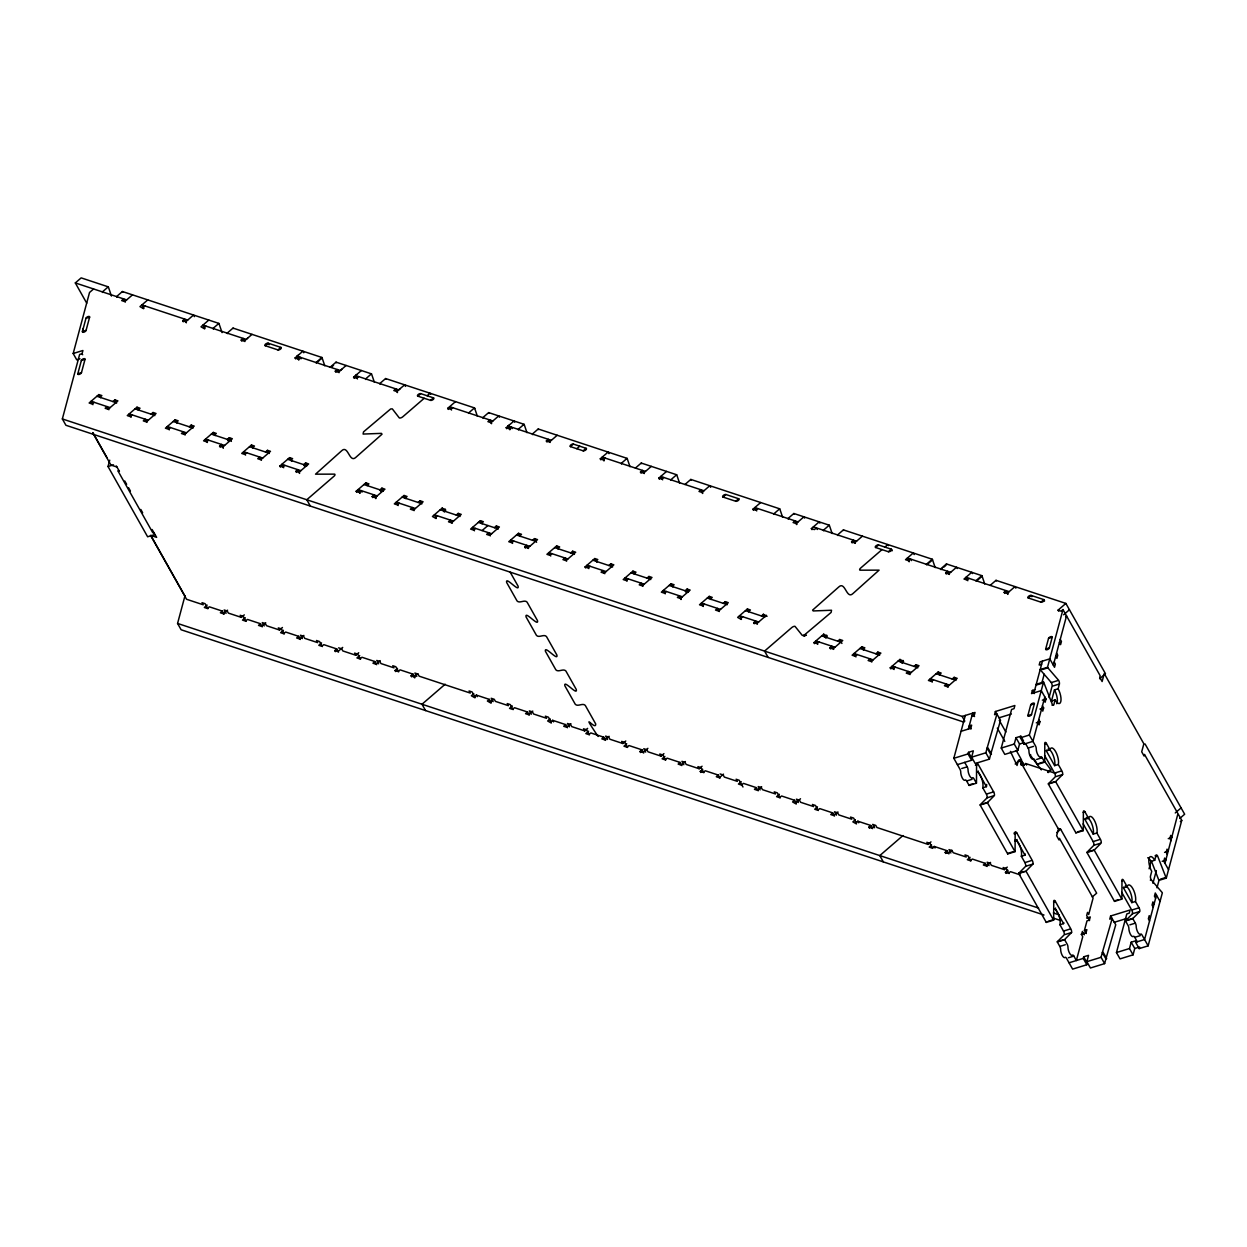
<?xml version="1.0" encoding="UTF-8"?>
<svg xmlns="http://www.w3.org/2000/svg" width="1247" height="1247" viewBox="0 0 1247 1247"><rect width="100%" height="100%" fill="white"/><g stroke="black" fill="none" stroke-linecap="round" stroke-linejoin="round"><path stroke-width="1.5" d="M975.668 764.224L976.572 763.943L976.495 782.648A2.743 1.013 72.9 0 1 976.432 783.194L969.122 785.439L966.612 780.996A2.743 1.013 72.9 0 0 965.209 780.061A5.487 2.026 72.9 0 1 962.403 778.206A5.487 2.026 72.9 0 1 960.736 772.111A2.743 1.013 72.9 0 0 959.894 769.072L953.83 758.301L965.318 715.435M1014.247 832.7L1015.167 832.419L1015.089 851.124A2.743 1.013 72.9 0 1 1015.011 851.67L1007.701 853.93L980.142 805.016A2.743 1.013 72.9 0 1 980.313 804.642L987.094 797.815L993.485 795.835M1025.611 743.602L1028.12 748.06A2.743 1.013 72.9 0 1 1028.946 751.099A5.487 2.026 72.9 0 0 1030.63 757.194A5.487 2.026 72.9 0 0 1033.436 759.049A2.743 1.013 72.9 0 1 1034.839 759.984L1037.333 764.427L1044.643 762.182A2.743 1.013 72.9 0 0 1044.721 761.636L1044.799 742.916A2.743 1.013 72.9 0 1 1046.404 743.446L1049.974 749.759A9.602 3.554 72.9 0 1 1055.617 751.582A9.602 3.554 72.9 0 1 1058.298 764.52L1061.852 770.849A2.743 1.013 72.9 0 1 1062.615 774.543L1055.85 781.386A2.743 1.013 72.9 0 0 1055.679 781.744L1048.368 784.004L1075.927 832.902L1083.238 830.658A2.743 1.013 72.9 0 0 1083.3 830.112L1083.378 811.392A2.743 1.013 72.9 0 1 1084.999 811.922L1088.553 818.25A9.602 3.554 72.9 0 1 1094.211 820.058A9.602 3.554 72.9 0 1 1096.877 832.996L1100.431 839.325A2.743 1.013 72.9 0 1 1101.195 843.019L1094.43 849.862A2.743 1.013 72.9 0 0 1094.258 850.22L1086.948 852.48L1114.506 901.378L1121.817 899.134A2.743 1.013 72.9 0 0 1121.895 898.588L1121.973 879.883A2.743 1.013 72.9 0 1 1123.578 880.398L1127.148 886.726A9.602 3.554 72.9 0 1 1132.79 888.55A9.602 3.554 72.9 0 1 1135.456 901.487L1139.025 907.8A2.743 1.013 72.9 0 1 1139.789 911.495L1133.009 918.338A2.743 1.013 72.9 0 0 1132.837 918.696L1125.542 920.956L1128.036 925.399A2.743 1.013 72.9 0 1 1128.816 927.737L1128.987 929.872A5.487 2.026 72.9 0 0 1132.79 936.637L1133.632 936.279A2.743 1.013 72.9 0 1 1134.754 937.323L1137.264 941.781M1015.307 839.745A9.602 3.554 72.9 0 1 1020.155 846.588A9.602 3.554 72.9 0 1 1021.34 856.268L1024.909 862.597A2.743 1.013 72.9 0 1 1025.673 866.291L1018.908 873.134A2.743 1.013 72.9 0 0 1018.737 873.492L1046.295 922.406L1053.606 920.146A2.743 1.013 72.9 0 0 1053.668 919.6L1053.746 900.895A2.743 1.013 72.9 0 1 1055.367 901.41L1070.799 928.828A2.743 1.013 72.9 0 1 1071.563 932.522L1064.798 939.35A2.743 1.013 72.9 0 0 1064.626 939.724L1057.316 941.968L1059.825 946.426A2.743 1.013 72.9 0 1 1060.605 948.749L1060.761 950.9A5.487 2.026 72.9 0 0 1064.579 957.665L1065.421 957.291A2.743 1.013 72.9 0 1 1066.544 958.351L1072.607 969.122L1086.823 964.742L1087.244 963.152L1083.69 956.823L1088.553 955.327L1086.854 961.671L1090.424 967.999L1104.624 963.619L1105.902 958.849L1102.348 952.537L1112.199 918.431L1109.752 919.179L1110.609 915.999L1130.094 909.998L1129.252 913.178L1126.805 913.926L1116.455 952.552L1120.024 958.881L1133.055 954.859L1134.754 948.515L1131.2 942.186L1136.064 940.69L1135.643 942.28L1139.197 948.593L1148.144 945.849L1162.344 892.852A2.743 1.013 72.9 0 0 1161.986 892.322L1151.23 879.821A2.743 1.013 72.9 0 1 1150.467 876.127L1151.729 871.357A9.602 3.554 72.9 0 1 1149.064 858.435A9.602 3.554 72.9 0 1 1154.722 860.243L1155.985 855.489A2.743 1.013 72.9 0 1 1157.606 856.003L1165.961 877.452A2.743 1.013 72.9 0 0 1166.288 878.106L1158.977 880.366A2.743 1.013 72.9 0 1 1158.65 879.696L1151.682 861.833M79.995 358.824L76.737 359.837L73.183 353.509L89.535 292.468L93.587 288.961M85.965 318.297L82.427 331.531A2.058 0.966 -29.4 0 0 83.923 332.17A2.058 0.966 -29.4 0 0 86.074 330.408L89.613 317.174A2.058 0.966 -29.4 0 0 88.101 316.551A2.058 0.966 -29.4 0 0 85.965 318.312L89.613 317.174M83.3 328.226L82.427 331.531L86.074 330.408M963.869 722.122L65.92 425.274L62.35 418.945L79.637 354.429L82.068 353.68L82.926 350.501L73.183 353.509M77.813 373.741L81.367 360.508A2.058 0.966 -29.4 0 1 83.502 358.762A2.058 0.966 -29.4 0 1 85.014 359.385L81.476 372.619A2.058 0.966 -29.4 0 1 79.325 374.365A2.058 0.966 -29.4 0 1 77.813 373.741L81.476 372.619M154.924 534.527L147.629 536.787L108.021 466.518L109.736 460.159M1044.004 915.017L181.127 629.766L177.573 623.438L184.977 595.785M968.373 729.059L972.629 713.19L974.531 716.557M957.384 764.629L971.6 760.249L968.046 753.921L968.467 752.331L973.346 750.834L971.631 757.178L975.201 763.507L989.417 759.127L990.695 754.373L987.125 748.044L996.977 713.939L994.545 714.687L995.387 711.507L1014.887 705.506L1014.029 708.686L1011.598 709.434L1001.247 748.06L1004.801 754.388L1017.833 750.367L1019.532 744.023L1015.978 737.694L1020.841 736.198L1023.522 740.936M971.6 760.249L972.037 758.659L968.467 752.331M989.417 759.127L985.847 752.798L987.125 748.044M990.695 754.373L1000.546 720.267L995.387 711.507M1017.833 750.367L1014.279 744.054L1015.978 737.694M1034.807 689.685L1032.36 690.433L1031.518 693.613L1041.261 690.604L1046.015 699.037L1045.157 702.217L1043.973 700.113M1044.83 696.933L1032.921 741.357L1023.99 744.116L1020.42 737.788L1020.841 736.198M1027.887 715.513L1030.708 704.929A2.058 0.966 -29.4 0 1 1032.859 703.183A2.058 0.966 -29.4 0 1 1034.371 703.807L1031.534 714.391A2.058 0.966 -29.4 0 1 1029.383 716.152A2.058 0.966 -29.4 0 1 1027.887 715.513L1031.534 714.391M1033.95 692.864L1042.461 661.113M1045.687 649.032L1048.524 638.448A2.058 0.966 -29.4 0 1 1050.675 636.703A2.058 0.966 -29.4 0 1 1052.187 637.326L1049.351 647.91A2.058 0.966 -29.4 0 1 1047.199 649.671A2.058 0.966 -29.4 0 1 1045.687 649.032L1049.351 647.91M1018.378 760.483L1017.038 765.471L1010.413 751.364M1023.99 744.116L1024.411 742.526L1019.532 744.023M1041.759 683.309L1044.191 674.237M1044.643 762.182L1042.149 757.724A2.743 1.013 72.9 0 0 1040.746 756.804A5.487 2.026 72.9 0 1 1037.94 754.934A5.487 2.026 72.9 0 1 1036.257 748.855A2.743 1.013 72.9 0 0 1035.431 745.8L1029.352 735.029L1043.552 682.031L1036.241 684.291A2.743 1.013 72.9 0 1 1036.569 684.962L1042.056 683.278M1051.86 701.671A9.602 3.554 72.9 0 1 1051.47 701.032L1055.133 699.894A9.602 3.554 72.9 0 0 1060.776 701.718A9.602 3.554 72.9 0 0 1058.111 688.796L1059.389 684.026A2.743 1.013 72.9 0 0 1058.625 680.332L1047.87 667.831A2.743 1.013 72.9 0 1 1047.511 667.301L1062.974 609.565L1100.166 675.734L1099.745 677.324L1102.114 681.532L1104.25 673.536L1143.858 743.804L1141.706 751.801L1144.076 756.025L1144.512 754.435L1181.751 820.386L1166.288 878.106M1053.325 665.181L1066.544 615.893L1065.624 616.688M1038.751 719.597L1039.936 721.701L1039.094 724.881L1037.894 722.761M1042.445 705.833L1043.63 707.937L1042.773 711.117L1041.588 709.013M1049.054 697.541L1052.078 686.271A2.743 1.013 72.9 0 0 1051.315 682.577L1040.559 670.091A2.743 1.013 72.9 0 1 1040.201 669.545L1047.511 667.301M1051.47 701.032L1054.448 689.918L1058.111 688.796M1055.133 699.894L1053.855 704.664A2.743 1.013 72.9 0 1 1052.234 704.15L1043.879 682.701A2.743 1.013 72.9 0 0 1043.552 682.031M1086.215 933.535L1084.438 930.371L1086.994 920.847L1089.426 920.099L1090.283 916.919L1086.589 918.057M1086.823 964.742L1083.253 958.413L1083.69 956.823M1104.624 963.619L1101.07 957.291L1102.348 952.537M1105.902 958.849L1115.753 924.744L1110.609 915.999M1149.079 868.785L1151.059 861.381L1154.722 860.243M1133.055 954.859L1129.486 948.531L1131.2 942.186M1152.929 883.297L1156.343 870.593M1139.197 948.593L1139.633 947.003L1134.754 948.515M1156.982 887.802L1158.931 880.538M1156.483 895.097L1144.575 939.521L1135.643 942.28M1164.979 863.345L1177.729 814.447M980.142 805.016L987.453 802.756A2.743 1.013 72.9 0 1 987.624 802.398L994.405 795.555A2.743 1.013 72.9 0 0 993.641 791.861L978.194 764.458A2.743 1.013 72.9 0 0 976.572 763.943M1048.368 784.004A2.743 1.013 72.9 0 1 1048.54 783.63L1055.305 776.787A2.743 1.013 72.9 0 0 1054.541 773.093L1044.55 755.37M1015.167 832.419A2.743 1.013 72.9 0 1 1016.773 832.934L1032.22 860.336A2.743 1.013 72.9 0 1 1032.984 864.031L1026.219 870.874A2.743 1.013 72.9 0 0 1026.047 871.248L1018.737 873.492M1100.29 843.299L1093.884 845.279L1087.119 852.106A2.743 1.013 72.9 0 0 1086.948 852.48M1057.316 941.968A2.743 1.013 72.9 0 1 1057.487 941.61L1064.252 934.767A2.743 1.013 72.9 0 0 1063.488 931.073L1059.934 924.744A9.602 3.554 72.9 0 0 1059.046 915.953A9.602 3.554 72.9 0 0 1054.697 908.658M1138.87 911.775L1132.479 913.755L1125.714 920.582A2.743 1.013 72.9 0 0 1125.542 920.956M247.639 338.155L246.189 339.418L202.949 325.124L204.851 328.491M265.252 345.715L268.183 343.206L280.887 347.399A2.058 0.966 -29.4 0 1 280.575 349.035A2.058 0.966 -29.4 0 1 277.972 349.924L265.252 345.715A2.058 0.966 -29.4 0 1 265.564 344.078A2.058 0.966 -29.4 0 1 268.183 343.206L269.071 344.78M277.972 349.924L280.887 347.399M298.953 359.604L297.051 356.237L298.501 354.974M341.74 369.268L340.291 370.53L297.051 356.237M357.437 378.948L355.535 375.565L356.704 374.552M400.24 388.596L398.775 389.859L355.535 375.565M417.854 396.172L420.769 393.647L433.488 397.855A2.058 0.966 -29.4 0 1 433.177 399.492A2.058 0.966 -29.4 0 1 430.574 400.365L417.854 396.172A2.058 0.966 -29.4 0 1 418.166 394.535A2.058 0.966 -29.4 0 1 420.769 393.647M430.574 400.365L433.488 397.855M510.039 429.389L508.137 426.022L509.306 425.009M86.729 303.177L75.319 282.929L81.164 277.878L108.255 286.841A2.743 0.966 49 0 1 108.536 287.418L111.451 296.053M108.255 286.841L102.41 291.892A2.743 0.935 49.5 0 1 102.675 292.453M222.06 332.622L219.129 323.986A2.743 0.951 49.3 0 0 218.849 323.394L122.409 291.517L116.579 296.568A2.743 0.966 49.1 0 0 116.969 297.191M132.494 294.853L124.7 301.587L121.645 300.574L123.593 298.89L125.37 302.055M147.754 299.904L139.96 306.622L143.608 308.695M143.015 307.635L144.964 305.951M183.278 321.804L182.686 320.744L184.634 319.076L186.411 322.225M99.947 397.263L101.895 395.58L98.84 394.582L89.114 402.984L92.153 403.997L94.102 402.313M182.686 320.744L185.741 321.757L193.519 315.039L194.423 316.613M112.916 401.55L114.864 399.882L117.919 400.879L108.177 409.297L105.138 408.283L107.071 406.6L108.863 409.764M208.779 320.074L201.001 326.808L204.648 328.865M204.056 327.821L206.004 326.137M218.864 323.409L213.019 328.444A2.743 0.966 49 0 1 213.299 329.037M138.09 409.873L140.038 408.205L136.983 407.192L127.256 415.594L130.311 416.607L132.26 414.924M322.194 358.06A2.743 0.966 48.8 0 0 321.913 357.468L233.018 328.086L227.188 333.136A2.743 0.951 49.3 0 0 227.484 333.604M151.058 414.175L153.007 412.492L156.062 413.49L146.335 421.907L143.28 420.894L145.229 419.21L147.006 422.374M241.778 341.148L241.185 340.088L243.134 338.405L244.911 341.569M252.019 334.367L244.241 341.101L241.185 340.088M176.248 422.499L178.196 420.816L175.141 419.803L165.399 428.204L168.454 429.217L170.403 427.534M266.235 344.873L267.201 344.032M189.217 426.786L191.165 425.102L194.22 426.1L184.478 434.517L181.423 433.504L183.371 431.821L185.164 434.985M295.695 358.965L295.103 357.92L302.881 351.186L303.785 352.761M214.39 435.109L216.339 433.426L213.284 432.413L203.557 440.83L206.612 441.828L208.561 440.144M295.103 357.92L298.158 358.918L300.106 357.234L300.995 358.824M321.882 357.468L316.052 362.518A2.743 0.951 49.2 0 1 316.317 363.095M220.173 447.174L219.581 446.114L221.53 444.431L223.307 447.595M219.581 446.114L222.636 447.127L232.363 438.726L229.308 437.713L227.359 439.396L228.248 440.97M317.299 362.254L319.248 360.57M320.214 359.728L322.162 358.045L324.797 365.823M330.206 367.195L336.051 362.144L371.45 373.851A2.743 0.935 49.5 0 1 371.715 374.427L374.365 382.206M331.593 366.977L333.541 365.293M335.879 372.245L335.287 371.201L337.236 369.517L339.013 372.682M252.549 447.72L254.482 446.036L251.442 445.023L241.7 453.44L244.755 454.438L246.703 452.755M346.12 365.48L338.342 372.214L335.287 371.201M265.517 452.006L267.466 450.323L270.505 451.336L260.779 459.738L257.724 458.725L259.672 457.057L261.449 460.205M354.195 378.309L353.602 377.249L361.381 370.53M358.59 376.578L356.642 378.262L353.602 377.249M365.62 378.901L371.45 373.851M280.45 467.095L279.858 466.051L289.585 457.633L292.64 458.647L290.691 460.33M284.846 465.38L282.913 467.048L279.858 466.051M474.748 408.486A2.743 0.951 49.4 0 0 474.468 407.909L385.619 378.542L379.774 383.577A2.743 0.966 49.1 0 0 380.179 384.201M296.474 472.395L295.882 471.35L297.83 469.667L299.607 472.816M295.882 471.35L298.921 472.348L308.664 463.946L305.609 462.933L303.66 464.617L304.549 466.191M397.512 392.01L395.72 388.861L393.787 390.529L396.827 391.542L404.62 384.824L405.509 386.399M424.214 398.276L402.781 416.794A2.743 1.294 -29.4 0 1 399.321 417.948L392.291 408.845L390.638 408.969L363.516 431.883L363.095 434.065L381.488 433.364L382.003 434.221L355.769 457.415C349.394 463.385 348.147 444.696 341.772 450.666L315.538 474.172L334.695 474.141A2.743 1.294 -29.4 0 1 334.025 476.198L306.778 499.751L310.347 506.079M427.129 395.751L430.044 393.226L430.651 394.286M207.111 605.076L204.321 607.476L207.376 608.489L209.325 606.806L222.293 611.092L224.07 614.257M448.297 409.421L447.704 408.361L455.482 401.628M356.751 492.331L356.159 491.271L365.885 482.854L368.941 483.867L366.992 485.551M452.692 407.691L450.744 409.375L447.704 408.361M356.159 491.271L359.198 492.284L361.147 490.601L362.035 492.175M222.293 611.092L220.345 612.776L223.4 613.789L227.578 610.173M474.483 407.909L468.638 412.96A2.743 0.951 49.2 0 1 468.856 413.396M372.775 497.615L372.167 496.571L374.116 494.888L375.908 498.052M372.167 496.571L375.222 497.569L384.964 489.167L381.909 488.154L379.961 489.837L380.849 491.427M226.066 613.368L224.164 609.986L227.203 610.999L228.404 613.103L241.372 617.39L244.287 614.88M245.254 617.686L242.479 620.086L245.534 621.1L247.467 619.416L260.452 623.703L262.229 626.867M526.951 432.647L524.332 424.884A2.743 0.966 49 0 0 524.067 424.307L488.653 412.601L482.807 417.636A2.743 0.951 49.3 0 0 483.213 418.259M405.135 498.161L407.083 496.477L404.028 495.464L394.301 503.882L397.357 504.895L399.305 503.211M491.614 423.123L489.822 419.958L487.889 421.642L490.928 422.655L498.722 415.921L499.439 417.184M260.452 623.703L258.503 625.386L261.543 626.399L265.72 622.783M418.104 502.447L420.052 500.764L423.107 501.777L413.38 510.194L410.325 509.181L412.274 507.498L414.051 510.662M506.781 428.75L506.188 427.705L513.982 420.972L514.684 422.234M506.188 427.705L509.244 428.703L511.192 427.02L512.081 428.609M264.208 625.978L262.306 622.596L265.362 623.609L266.546 625.713L279.515 630.016L282.445 627.49M283.412 630.296L280.622 632.697L283.677 633.71L285.625 632.026L298.594 636.313L300.371 639.477M524.052 424.307L518.206 429.342A2.743 0.951 49.2 0 1 518.487 429.919M445.834 510.148L442.186 508.09L432.444 516.492L436.091 518.549M435.499 517.505L437.448 515.822M443.293 510.771L445.241 509.088M629.984 466.721L627.35 458.943A2.743 0.951 49.1 0 0 627.085 458.366L538.221 428.984L532.375 434.034A2.743 0.966 49.1 0 0 532.765 434.657M298.594 636.313L296.646 637.996L299.701 639.01L303.863 635.409M456.262 515.058L458.21 513.374L461.25 514.388L451.523 522.805L448.468 521.792L450.416 520.108L452.209 523.272M546.965 442.03L546.373 440.986L548.321 439.303L550.098 442.467M557.206 435.265L549.428 441.999L546.373 440.986M321.555 642.906L318.78 645.307L321.82 646.32L323.768 644.637L336.737 648.923L338.529 652.087M481.436 523.381L483.384 521.698L480.329 520.7L470.602 529.102L473.657 530.115L475.59 528.432M570.456 446.613L573.371 444.088L586.09 448.297A2.058 0.966 -29.4 0 1 585.763 449.933A2.058 0.966 -29.4 0 1 583.16 450.822L570.456 446.613A2.058 0.966 -29.4 0 1 570.767 444.976A2.058 0.966 -29.4 0 1 573.371 444.088M335.396 651.667L334.788 650.607L336.737 648.923M342.707 647.411L337.843 651.62L334.788 650.607M482.09 530.583L487.92 525.533M576.8 448.717L579.73 446.192M494.404 527.668L496.353 525.985L499.408 526.998L489.681 535.415L486.626 534.402L488.575 532.718L490.352 535.883M583.16 450.822L586.09 448.297M338.607 647.832L341.662 648.83L342.847 650.95L355.816 655.236L358.731 652.711M359.697 655.517L356.923 657.917L359.978 658.93L361.926 657.247L374.895 661.534L376.672 664.698M600.883 459.862L600.29 458.802L608.084 452.084L608.972 453.659M519.594 535.992L521.527 534.308L518.487 533.311L508.745 541.712L511.8 542.726L513.748 541.042M600.29 458.802L603.345 459.816L605.294 458.132M374.895 661.534L372.947 663.217L376.002 664.23L380.164 660.629M627.07 458.366L621.24 463.401A2.743 0.951 49.1 0 1 621.52 463.993M525.361 548.072L524.769 547.012L526.717 545.329L528.494 548.493M532.563 540.278L534.511 538.61L537.551 539.608L527.824 548.025L524.769 547.012M395.673 671.587L395.065 670.527L397.512 668.439M635.409 468.093L641.239 463.042L676.653 474.748A2.743 0.951 49.2 0 1 676.918 475.325L679.553 483.103M641.067 473.143L640.475 472.099L642.423 470.415L644.2 473.579M557.736 548.602L559.685 546.934L556.63 545.921L546.903 554.323L549.943 555.336L551.891 553.652M651.308 466.378L643.53 473.096L640.475 472.099M411.681 676.887L411.089 675.827L413.038 674.144L414.83 677.308M411.089 675.827L414.144 676.84L417.792 673.692M570.705 552.904L572.654 551.221L575.709 552.218L565.967 560.636L562.927 559.622L564.86 557.939L566.652 561.103M659.382 479.207L658.79 478.147L666.568 471.413M663.794 477.476L661.845 479.16L658.79 478.147M676.653 474.748L670.808 479.799A2.743 0.951 49.1 0 1 671.089 480.376M445.179 684.213L422 704.243L425.554 710.572M585.638 567.993L585.046 566.933L594.772 558.531L597.827 559.544L595.879 561.228M590.049 566.263L588.101 567.946L585.046 566.933M684.977 484.475L690.807 479.425L779.671 508.807A2.743 0.951 49.2 0 1 779.952 509.384L782.586 517.162M608.848 565.514L610.796 563.831L613.851 564.829L604.125 573.246L601.07 572.233L603.018 570.549L604.795 573.714M702.7 492.908L700.923 489.744L698.975 491.427L702.03 492.44L709.808 485.707L710.696 487.296M473.798 693.659L471.366 695.764L475.013 697.821M474.421 696.761L476.37 695.078L489.338 699.38L491.115 702.529M634.037 573.838L635.986 572.155L632.93 571.142L623.188 579.559L626.243 580.556L628.192 578.873M723.042 497.07L725.972 494.545L738.676 498.738A2.058 0.966 -29.4 0 1 738.364 500.39A2.058 0.966 -29.4 0 1 735.761 501.263L723.042 497.07A2.058 0.966 -29.4 0 1 723.354 495.418A2.058 0.966 -29.4 0 1 725.972 494.545M489.338 699.38L487.39 701.048L491.037 703.121M490.445 702.061L492.877 699.957M647.006 578.125L648.954 576.441L652.01 577.455L642.267 585.856L639.212 584.843L641.161 583.16L642.953 586.324M735.761 501.263L738.676 498.738M512.299 705.973L509.524 708.374L512.564 709.372L514.512 707.704L527.481 711.99L529.274 715.155M753.484 510.304L752.892 509.259L760.67 502.525M672.18 586.449L674.128 584.765L671.073 583.752L661.346 592.169L664.402 593.167L666.35 591.483M757.895 508.573L755.947 510.257L752.892 509.259M527.481 711.99L525.548 713.674L528.588 714.671L532.765 711.071M779.671 508.807L773.841 513.858A2.743 0.951 49.1 0 1 774.122 514.434M681.096 598.934L679.319 595.785L677.37 597.453L680.426 598.466L690.152 590.065L687.097 589.052L685.149 590.735L686.037 592.309M550.098 718.88L547.667 720.984L551.314 723.042M550.722 721.997L552.67 720.314L565.639 724.601L567.416 727.765M832.154 533.545L829.52 525.782A2.743 0.951 49.2 0 0 829.239 525.19L793.84 513.483L787.995 518.534A2.743 0.966 49.1 0 0 788.4 519.157M710.338 599.059L712.271 597.375L709.231 596.362L699.489 604.779L702.544 605.777L704.493 604.109M796.802 524.021L795.025 520.856L793.076 522.54L796.132 523.553L803.91 516.819L804.627 518.082M565.639 724.601L563.691 726.284L566.746 727.282L570.908 723.681M723.307 603.345L725.255 601.662L728.295 602.675L718.568 611.077L715.513 610.079L717.461 608.396L719.238 611.56M811.984 529.648L811.392 528.588L819.17 521.87L819.887 523.132M569.396 726.876L567.494 723.494L570.549 724.507L571.734 726.611L584.718 730.898L587.633 728.373M588.6 731.194L585.825 733.595L588.865 734.608L590.813 732.924L603.782 737.211L605.574 740.375M829.239 525.19L823.41 530.24A2.743 0.951 49.2 0 1 823.675 530.817M748.481 611.669L750.429 609.986L747.374 608.972L737.647 617.39L741.295 619.447M740.702 618.403L742.635 616.719M603.782 737.211L601.833 738.894L604.889 739.892L609.066 736.291M754.264 623.734L753.671 622.689L755.62 621.006L757.397 624.17M761.449 615.956L763.398 614.272L767.045 616.33M766.453 615.285L756.711 623.687L753.671 622.689M852.169 542.928L851.576 541.884L853.509 540.2L855.302 543.349M862.41 536.163L854.616 542.881L851.576 541.884M607.554 739.487L605.652 736.104L608.707 737.117L609.892 739.222L622.861 743.508L625.776 740.999M626.742 743.804L623.968 746.205L627.023 747.218L628.971 745.535L641.94 749.821L643.717 752.985M888.363 551.72L891.278 549.194A2.058 0.966 -29.4 0 1 890.966 550.831A2.058 0.966 -29.4 0 1 888.363 551.72L875.643 547.511L878.558 544.986L891.278 549.194L892.166 550.769M640.584 752.549L639.992 751.505L641.94 749.821M647.91 748.309L643.047 752.518L639.992 751.505M882.003 549.615L860.57 568.133A2.743 1.294 -29.4 0 0 859.931 570.175L879.088 570.144L852.839 593.65C846.464 599.62 845.217 580.931 838.857 586.901L812.623 610.095L813.138 610.952L831.531 610.251L831.11 612.433L803.972 635.347L802.335 635.471L794.978 626.306A2.743 1.294 -29.4 0 0 791.814 627.537L764.567 651.09L768.136 657.418M884.918 547.09L887.833 544.565L888.441 545.625M645.697 752.097L643.795 748.714L646.85 749.728L648.035 751.832L661.004 756.118L663.934 753.609M664.9 756.415L662.11 758.815L665.165 759.828L667.114 758.145L680.083 762.431L681.86 765.596M814.54 643.67L813.948 642.61L823.675 634.193L827.322 636.266M914.16 554.556L913.272 552.967L905.493 559.7L908.533 560.714L910.481 559.03L911.37 560.604M818.936 641.94L816.988 643.623L813.948 642.61M824.781 636.89L826.73 635.206M680.083 762.431L678.134 764.115L681.189 765.128L685.367 761.512M935.172 567.603L932.553 559.841A2.743 0.951 49.2 0 0 932.273 559.248L926.427 564.299A2.743 0.951 49.2 0 1 926.708 564.875M830.564 648.954L829.972 647.91L831.905 646.227L833.697 649.391M837.75 641.176L839.699 639.493L842.754 640.506L833.012 648.923L829.972 647.91M927.674 564.034L932.553 559.841M683.855 764.707L681.953 761.34L685.008 762.338L686.193 764.442L699.162 768.744L702.077 766.219M700.861 772.485L700.268 771.425L702.7 769.321M940.597 568.975L946.442 563.94L981.841 575.646A2.743 0.951 49.2 0 1 982.122 576.223L984.74 584.001M941.002 569.614L941.968 568.772M943.917 567.089L945.865 565.405M946.27 574.041L945.678 572.981L947.611 571.297L949.403 574.462M862.924 649.5L864.872 647.817L861.817 646.819L852.091 655.221L855.146 656.234L857.094 654.55M720.018 778.206L718.241 775.042L716.292 776.725L719.332 777.738L723.509 774.138M875.893 653.787L877.841 652.103L880.896 653.116L871.17 661.534L868.115 660.52L870.063 658.837L871.84 662.001M968.981 578.359L967.033 580.042L963.978 579.044L971.772 572.311L972.473 573.573M741.201 781.635L738.411 784.036L741.466 785.049L743.415 783.365L756.383 787.652L758.16 790.816M981.841 575.646L975.996 580.681A2.743 0.951 49.2 0 1 976.276 581.273M977.243 580.432L981.14 577.065M890.841 668.891L890.233 667.831L899.975 659.429L903.623 661.487M895.237 667.161L893.288 668.844L890.233 667.831M901.082 662.11L903.031 660.427M990.165 585.373L996.01 580.323L1065.873 603.423L1105.466 673.692L1099.62 678.742M756.383 787.652L754.435 789.335L757.49 790.349L761.652 786.748M914.051 666.397L915.999 664.713L919.039 665.727L909.312 674.144L906.257 673.131L908.206 671.447L909.998 674.611M1004.755 593.385L1004.162 592.325L1006.111 590.642L1007.888 593.806M1004.162 592.325L1007.217 593.338L1014.996 586.604L1015.9 588.179M779.344 794.245L776.569 796.646L779.609 797.659L781.557 795.976L794.526 800.262L796.319 803.427M939.225 674.721L941.173 673.037L938.118 672.039L928.392 680.441L931.447 681.454L933.38 679.771M1040.949 602.161L1043.879 599.636A2.058 0.966 -29.4 0 1 1043.552 601.272A2.058 0.966 -29.4 0 1 1040.949 602.161L1028.245 597.952L1031.16 595.427L1043.879 599.636L1044.581 600.898M794.526 800.262L792.593 801.946L796.225 804.019M795.633 802.959L800.496 798.75M952.194 679.007L954.142 677.339L957.197 678.337L947.471 686.754L944.415 685.741L946.364 684.057L948.141 687.222M817.486 806.856L814.712 809.256L817.767 810.269L819.715 808.586L832.684 812.873L834.461 816.037M1058.672 611.201L1058.08 610.142L1065.873 603.423M1062.974 609.565L1061.135 611.155L1058.08 610.142M832.684 812.873L830.736 814.556L833.791 815.569L837.953 811.968M1063.597 614.787L1069.427 609.752M855.302 819.778L852.854 821.882L856.502 823.94M855.91 822.88L857.858 821.196L870.827 825.483L872.619 828.647M869.471 828.226L868.878 827.166L870.827 825.483M874.365 826.075L871.934 828.179L868.878 827.166M902.968 835.552L879.79 855.582L883.344 861.911M1015.198 764.006L1021.044 758.955L1016.305 750.538M1019.594 761.496L1021.542 759.813M874.599 827.759L872.697 824.392L875.753 825.405L876.937 827.509L928.049 844.406L930.979 841.881M1021.293 765.237L1020.701 764.193L1022.649 762.509M1055.757 773.452L1025.704 763.523L1023.756 765.206L1020.701 764.193M931.587 844.998L929.155 847.103L932.21 848.1L934.159 846.432L947.128 850.719L948.905 853.883M945.772 853.447L945.179 852.402L947.128 850.719M951.882 850.251L948.234 853.4L945.179 852.402M1047.729 771.971L1049.678 770.287M1048.135 772.594L1051.05 770.069A2.743 0.951 49.2 0 0 1050.644 769.446L1044.877 761.777M970.088 857.312L967.313 859.713L970.353 860.726L972.301 859.043L985.27 863.329L987.063 866.494M985.27 863.329L983.337 865.013L986.377 866.01L990.554 862.41M989.042 865.605L987.141 862.223L990.196 863.236L991.381 865.34L1004.349 869.627L1007.264 867.101M1006.048 873.383L1005.456 872.323L1007.888 870.219M1056.739 832.591L1060.636 829.224L1096.659 893.179L1092.278 896.952M1175.251 812.95L1181.08 807.916M1179.787 818.437L1184.65 814.229L1145.058 743.96M1180.379 821.57L1181.751 820.386M803.489 635.471L804.424 636.126L804.486 635.144M81.367 360.508L85.014 359.385M108.021 466.518L113.508 464.819M1048.524 638.448L1052.187 637.326M1041.604 664.292L1039.172 665.041L1040.014 661.861L1049.771 658.852L1054.526 667.285L1055.367 664.121L1054.183 662.017M1042.383 669.53L1047.87 667.831M1051.315 682.577L1057.705 680.613M1052.982 685.99L1059.389 684.026M62.35 418.945L962.154 716.417L975.06 712.442L974.203 715.607L971.772 716.355M1042.352 700.175L1046.015 699.037M1030.708 704.929L1034.371 703.807M998.956 717.836L1011.364 714.017M961.063 731.319L970.805 728.31L971.662 725.13L969.215 725.879L971.008 729.043M1052.032 705.225L1052.936 704.945M1039.967 709.075L1043.63 707.937M1036.288 722.824L1039.936 721.701M953.83 758.301L968.046 753.921M1020.42 737.788L1029.352 735.029M971.631 757.178L985.847 752.798M1001.247 748.06L1014.279 744.054M961.718 768.511L967.204 766.827A2.743 1.013 72.9 0 1 968.046 769.867A5.487 2.026 72.9 0 0 969.714 775.961A5.487 2.026 72.9 0 0 972.52 777.816A2.743 1.013 72.9 0 1 973.923 778.752L976.432 783.194M1028.12 748.06L1033.592 746.361M975.45 765.299L977.274 764.738M1044.581 744.007L1046.404 743.446M1058.298 764.52L1054.635 765.642L1046.327 750.897L1049.974 749.759M966.612 780.996L972.099 779.313M1036.662 759.423L1042.149 757.724M972.847 783.771L969.2 784.909A2.743 1.013 72.9 0 1 969.122 785.439M1039.234 763.32L1044.721 761.636M976.713 771.27A9.602 3.554 72.9 0 1 981.576 778.097A9.602 3.554 72.9 0 1 982.761 787.792L986.424 786.67A9.602 3.554 72.9 0 0 986.673 784.457M987.234 793.84L993.641 791.861M1054.541 773.093L1060.948 771.129M1056.225 776.507L1062.615 774.543M982.153 804.081L987.624 802.398M1048.54 783.63L1054.027 781.947M1014.029 833.775L1016.773 832.934M1083.175 812.483L1084.999 811.922M1014.855 840.946L1016.679 840.384A9.602 3.554 72.9 0 1 1017.053 839.449M1096.877 832.996L1093.214 834.134L1084.906 819.373L1088.553 818.25M1013.265 851.685L1007.779 853.384A2.743 1.013 72.9 0 1 1007.701 853.93M1077.829 831.796L1083.3 830.112M1021.34 856.268L1025.003 855.146A9.602 3.554 72.9 0 0 1025.205 853.914M1024.909 862.597L1031.3 860.617M1083.144 823.846L1093.136 841.585L1099.527 839.605M1026.593 866.01L1032.984 864.031M1018.908 873.134L1024.379 871.435M1088.943 851.545L1094.43 849.862M1168.252 838.639L1171.899 837.516L1170.715 835.412L1169.873 838.576L1171.058 840.696M1164.558 852.402L1168.221 851.28L1167.036 849.16L1166.179 852.34L1167.363 854.444M1155.081 855.769L1155.985 855.489M1155.782 856.564L1156.686 856.284M1162.173 861.303L1165.836 860.181L1164.651 858.061L1163.794 861.241L1168.548 869.673M1053.528 901.971L1055.367 901.41M1121.754 880.959L1122.674 880.678M1135.456 901.487L1131.808 902.61L1123.485 887.848L1127.148 886.726M1150.311 880.101L1151.23 879.821M1160.489 879.135L1165.961 877.452M1048.181 921.299L1053.668 919.6M1118.232 899.711L1114.584 900.848A2.743 1.013 72.9 0 1 1114.506 901.378M1059.934 924.744L1063.582 923.622A9.602 3.554 72.9 0 0 1063.769 922.609M1063.488 931.073L1069.895 929.109M1132.619 909.78L1139.025 907.8M1065.172 934.486L1071.563 932.522M1084.438 930.371L1086.87 929.623L1086.028 932.803L1081.149 934.299M1114.179 922.328L1126.571 918.509M1057.487 941.61L1062.974 939.911M1127.537 920.021L1133.009 918.338M1059.825 946.426L1065.297 944.727M1129.86 924.838L1135.347 923.154A2.743 1.013 72.9 0 1 1136.126 925.477L1136.298 927.628A5.487 2.026 72.9 0 0 1140.101 934.393L1140.943 934.019A2.743 1.013 72.9 0 1 1142.065 935.079L1148.144 945.849M1068.367 957.774L1073.854 956.09L1076.348 960.533L1082.739 936.731L1081.554 934.611L1082.396 931.447L1084.298 934.814M1134.754 937.323L1140.241 935.64M1069.053 962.793L1083.253 958.413M1086.854 961.671L1101.07 957.291M1116.455 952.552L1129.486 948.531M932.273 559.248L843.408 529.881L837.563 534.916A2.743 0.951 49.2 0 0 837.984 535.54M75.319 282.929L126.648 299.904M187.689 320.074L141.909 304.938L143.81 308.321M492.877 420.972L449.637 406.678L451.539 410.045M508.137 426.022L551.377 440.316M645.478 471.413L602.239 457.119L604.14 460.502M703.978 490.757L660.739 476.463L662.64 479.83M798.08 521.87L754.84 507.576L756.742 510.943M813.325 526.904L856.564 541.198M950.666 572.311L907.426 558.017L909.328 561.399M1009.166 591.655L965.926 577.361L967.828 580.728M811.392 528.588L814.431 529.601L816.38 527.917L817.268 529.507M945.678 572.981L948.718 573.994L956.511 567.26L957.228 568.538M96.892 396.265L115.971 402.563M135.05 408.876L154.114 415.173M173.193 421.486L192.272 427.783M211.335 434.096L230.414 440.394M249.494 446.707L268.573 453.02M287.636 459.317L306.715 465.63M363.937 484.537L383.016 490.85M402.08 497.148L421.159 503.461M440.238 509.758L459.317 516.071M478.38 522.384L497.459 528.681M516.539 534.994L535.602 541.292M554.681 547.604L573.76 553.902M592.839 560.215L611.903 566.512M630.982 572.825L650.061 579.122M669.125 585.435L688.204 591.748M707.283 598.046L726.362 604.359M745.425 610.656L764.505 616.969M821.726 635.876L840.805 642.189M859.869 648.487L878.948 654.8M898.027 661.113L917.106 667.41M936.17 673.723L955.249 680.02M110.126 407.613L91.062 401.3L92.948 404.683M148.284 420.223L129.205 413.91L131.106 417.293M186.427 432.834L167.347 426.536L169.249 429.903M224.569 445.444L205.506 439.147L207.407 442.514M262.727 458.054L243.648 451.757L245.55 455.124M300.87 470.665L281.806 464.367L283.708 467.734M377.171 495.901L358.092 489.588L359.993 492.955M415.329 508.511L396.25 502.198L398.152 505.565M453.472 521.121L434.392 514.808L436.294 518.191M491.614 533.732L472.551 527.419L474.452 530.801M529.772 546.342L510.693 540.029L512.595 543.411M567.915 558.952L548.851 552.639L550.738 556.022M606.073 571.562L586.994 565.265L588.896 568.632M644.216 584.173L625.137 577.875L627.038 581.242M682.358 596.783L663.295 590.486L665.197 593.853M720.517 609.393L701.438 603.096L703.339 606.463M758.659 622.004L739.596 615.706L741.497 619.073M834.96 647.24L815.881 640.927L817.783 644.294M873.118 659.85L854.039 653.537L855.941 656.92M911.261 672.46L892.182 666.147L894.083 669.53M949.403 685.071L930.34 678.758L932.242 682.14M1019.173 759.641L1021.464 760.405L1024.317 765.455M117.047 467.079L110.936 465.053L92.917 433.083M1058.329 828.46L1060.636 829.224M154.254 533.139L152.726 532.625L117.888 470.789L119.416 471.288L116.283 465.926M720.096 773.951L723.151 774.948L724.336 777.068L737.304 781.355L736.12 779.235L739.175 780.248L742.978 786.997M413.038 674.144L400.069 669.857L398.12 671.541L395.065 670.527M718.241 775.042L705.256 770.755L703.324 772.439L700.268 771.425M1020.186 874.864L1010.46 871.653L1008.511 873.336L1005.456 872.323M177.573 623.438L1038.595 908.081M1053.356 912.96L1058.906 914.799M1053.232 918.073L1060.62 920.504M1030.957 756.103L1041.339 769.898M1060.246 639.352L1061.446 641.457L1060.589 644.637L1059.404 642.532M1031.877 596.705L1031.16 595.427A2.058 0.966 -29.4 0 0 1028.557 596.315A2.058 0.966 -29.4 0 0 1028.245 597.952M1056.568 653.116L1057.752 655.221L1056.895 658.4L1055.71 656.281M1007.217 593.338L1007.81 594.383M1160.037 901.425L1155.283 892.992L1154.441 896.172L1155.626 898.276M1154.099 903.997L1152.898 901.893L1152.057 905.073L1153.241 907.177M1032.36 690.433L1034.153 693.597M1150.404 917.761L1149.22 915.657L1148.362 918.821L1149.563 920.925M1121.723 892.322L1131.715 910.061A2.743 1.013 72.9 0 1 1132.479 913.755M1055.679 781.744L1083.238 830.658M1094.258 850.22L1121.817 899.134M1132.837 918.696L1135.347 923.154M1025.704 763.523L1026.593 765.097M999.237 720.252L1005.861 732.036M908.533 560.714L909.125 561.758M1019.765 760.467L1058.422 829.068L1056.63 835.739L1058.999 839.948L1059.436 838.358L1093.089 898.089L1088.693 914.503L1087.509 912.399L1086.651 915.563L1089.504 920.629M997.319 728.139L1004.801 741.404M954.142 677.339L955.919 680.488M987.905 747.81L991.459 754.123M1103.112 952.287L1106.681 958.616M938.118 672.039L939.895 675.204M962.154 716.417L964.819 721.156M986.424 786.67L978.1 771.909A9.602 3.554 72.9 0 1 978.396 771.098M1016.679 840.384L1025.003 855.146M1063.582 923.622L1055.274 908.86A9.602 3.554 72.9 0 1 1055.57 908.05M915.999 664.713L917.776 667.878M982.761 787.792L986.33 794.121A2.743 1.013 72.9 0 1 987.094 797.815M964.695 762.369L967.204 766.827M987.453 802.756L1015.011 851.67M1026.047 871.248L1053.606 920.146M1064.626 939.724L1067.136 944.166A2.743 1.013 72.9 0 1 1067.915 946.504L1068.071 948.64A5.487 2.026 72.9 0 0 1071.89 955.405L1072.732 955.046A2.743 1.013 72.9 0 1 1073.854 956.09M899.975 659.429L902.204 663.373M1009.072 873.586L1006.22 868.536L1003.165 867.522L1004.349 869.627M877.841 652.103L879.634 655.267M796.132 523.553L796.724 524.597M861.817 646.819L863.61 649.968M970.914 860.976L968.062 855.925L965.022 854.912L966.207 857.016L953.238 852.73L952.038 850.625L948.998 849.612L950.9 852.995M839.699 639.493L841.928 643.452M823.675 634.193L825.904 638.152M934.159 846.432L935.047 848.007M932.772 848.365L929.919 843.315L926.864 842.302L928.049 844.406M806.404 635.347L805.422 634.598M804.985 634.879L805.422 635.674M803.972 635.347L804.424 636.126M702.03 492.44L702.622 493.5M763.398 614.272L764.879 616.906M747.374 608.972L748.855 611.607M857.858 821.196L858.747 822.786M856.471 823.145L853.618 818.079L850.563 817.081L851.748 819.185L838.779 814.899L837.594 812.795L834.539 811.781L836.441 815.148M725.255 601.662L727.032 604.826M709.231 596.362L711.008 599.526M818.328 810.534L815.476 805.468L812.421 804.471L813.605 806.575L800.636 802.289L799.452 800.184L796.397 799.171L798.298 802.538M687.097 589.052L688.578 591.686M603.345 459.816L603.938 460.876M680.426 598.466L681.018 599.526M671.073 583.752L672.866 586.916M780.17 797.924L777.317 792.858L774.262 791.861L775.463 793.965L762.494 789.678L761.293 787.558L758.254 786.561L760.14 789.928M648.954 576.441L650.731 579.606M632.93 571.142L634.707 574.306M610.796 563.831L612.589 566.995M594.772 558.531L596.861 562.226M703.869 772.704L701.017 767.638L697.977 766.624L699.162 768.744M509.244 428.703L509.836 429.763M572.654 551.221L574.431 554.369M490.928 422.655L491.521 423.715M556.63 545.921L558.407 549.085M665.727 760.093L662.874 755.027L659.819 754.014L661.004 756.118M534.511 538.61L536.584 542.289M518.487 533.311L520.264 536.475M627.568 747.467L624.731 742.417L621.676 741.404L622.861 743.508M496.353 525.985L498.13 529.149M510.21 572.202L518.082 586.152C519.75 593.198 505.004 575.475 506.672 582.52L516.274 599.558C518.471 605.59 525.673 597.5 527.871 603.532L537.473 620.585C539.156 627.631 524.395 609.908 526.078 616.953L535.68 633.99C537.878 640.023 545.064 631.933 547.277 637.965L556.879 655.018C558.547 662.063 543.801 644.34 545.469 651.386L555.071 668.423C557.284 674.456 564.47 666.366 566.668 672.398L576.27 689.451C577.953 696.496 563.192 678.773 564.875 685.819L574.477 702.856C576.675 708.888 583.877 700.798 586.074 706.831L595.676 723.884C596.237 732.083 578.717 707.392 598.108 736.494M480.329 520.7L482.106 523.849M396.827 391.542L397.419 392.602M589.426 734.857L586.573 729.807L583.518 728.794L584.718 730.898M458.21 513.374L459.987 516.539M442.186 508.09L444.415 512.034M552.67 720.314L553.559 721.888M551.283 722.247L548.431 717.196L545.375 716.183L546.56 718.288L533.591 714.001L532.407 711.897L529.352 710.884L531.253 714.266M420.052 500.764L421.845 503.928M404.028 495.464L405.821 498.629M513.125 709.637L510.272 704.586L507.233 703.573L508.417 705.677L495.449 701.391L494.248 699.286L491.209 698.273L493.111 701.64M381.909 488.154L383.39 490.788M298.158 358.918L298.75 359.978M375.222 497.569L375.815 498.629M365.885 482.854L367.366 485.488M476.37 695.078L477.258 696.668M474.982 697.026L472.13 691.976L469.075 690.963L470.259 693.067L419.148 676.17L417.963 674.066L414.908 673.053L416.81 676.42M359.198 492.284L359.791 493.329M305.609 462.933L307.089 465.567M298.921 472.348L299.529 473.408M414.144 676.84L414.737 677.9M289.585 457.633L291.658 461.328M398.681 671.806L395.829 666.74L392.774 665.742L393.958 667.846L380.99 663.56L379.805 661.456L376.75 660.442L378.652 663.809M267.466 450.323L269.243 453.487M185.741 321.757L186.333 322.817M251.442 445.023L253.219 448.187M360.539 659.195L357.686 654.129L354.631 653.116L355.816 655.236M229.308 437.713L231.396 441.391M222.636 447.127L223.229 448.187M213.284 432.413L215.076 435.577M322.381 646.585L319.528 641.519L316.473 640.506L317.673 642.626L304.704 638.339L303.504 636.219L300.465 635.222L302.351 638.589M191.165 425.102L192.942 428.267M175.141 419.803L176.918 422.967M284.238 633.975L281.386 628.909L278.33 627.896L279.515 630.016M153.007 412.492L154.799 415.641M136.983 407.192L138.776 410.357M246.08 621.365L243.227 616.299L240.188 615.285L241.372 617.39M114.864 399.882L116.641 403.03M82.068 353.68L82.661 354.74M98.84 394.582L100.617 397.746M207.937 608.739L205.085 603.688L202.03 602.675L203.214 604.779L186.567 599.277L150.528 535.337L156.639 537.348L152.103 529.507M124.762 480.983L126.648 484.335M128.535 487.686L130.421 491.022M140.786 509.431L142.672 512.782M92.902 432.647L106.93 457.54M151.277 536.241L184.93 595.972M474.748 408.502L477.383 416.264M1046.358 921.86A2.743 1.013 72.9 0 1 1046.295 922.406M875.643 547.511A2.058 0.966 -29.4 0 1 875.955 545.874A2.058 0.966 -29.4 0 1 878.558 544.986M843.814 530.505A2.743 0.951 49.3 0 1 843.424 529.881M794.245 514.107A2.743 0.951 49.3 0 1 793.84 513.499M996.415 580.946A2.743 0.951 49.2 0 1 996.01 580.323M946.832 564.564A2.743 0.951 49.1 0 1 946.426 563.94M1030.614 755.37A2.743 0.951 49.2 0 1 1030.646 754.56M691.228 480.048A2.743 0.951 49.3 0 1 690.822 479.425M641.644 463.666A2.743 0.966 49.1 0 1 641.239 463.042M385.993 379.166A2.743 0.966 49 0 1 385.588 378.527M365.636 378.901A2.743 0.966 48.8 0 1 365.917 379.493M336.441 362.768A2.743 0.966 49.1 0 1 336.035 362.144M233.345 328.553A2.743 0.935 49.4 0 1 233.049 328.101M122.814 292.141A2.743 0.966 49.1 0 1 122.409 291.517M538.626 429.607A2.743 0.951 49.2 0 1 538.221 428.984M489.058 413.225A2.743 0.951 49.3 0 1 488.653 412.601M1046.327 750.897A9.602 3.554 72.9 0 1 1046.623 750.071M1048.119 749.026A9.602 3.554 72.9 0 1 1053.232 755.417A9.602 3.554 72.9 0 1 1054.635 765.642M1037.41 763.881A2.743 1.013 72.9 0 1 1037.333 764.427M1054.448 689.918A9.602 3.554 72.9 0 1 1056.786 703.744M1075.99 832.357A2.743 1.013 72.9 0 1 1075.927 832.902M1084.906 819.373A9.602 3.554 72.9 0 1 1085.28 818.422M1086.433 817.533A9.602 3.554 72.9 0 1 1091.702 823.566A9.602 3.554 72.9 0 1 1093.214 834.134M1123.485 887.848A9.602 3.554 72.9 0 1 1123.796 887.038M1125.277 885.994A9.602 3.554 72.9 0 1 1130.406 892.369A9.602 3.554 72.9 0 1 1131.808 902.61M1147.676 857.78A9.602 3.554 72.9 0 1 1151.059 861.381M1093.136 841.585A2.743 1.013 72.9 0 1 1093.884 845.279"/></g></svg>
